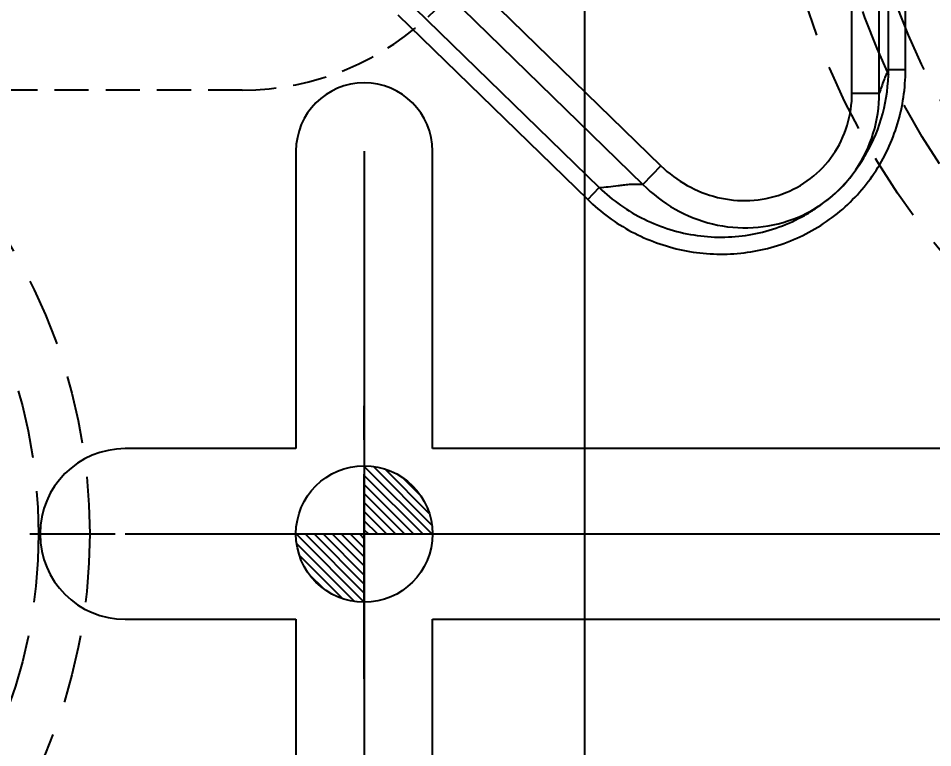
# Model space of a CAD drawing. Header units: millimetres. Extents: x 23075 to 24509, y -21593 to -20579.
# Drawn here: x 23728.56 to 23755.36, y -20938.14 to -20916.78 of the extents above; entities that cross this region are included whole.
import ezdxf

# ---------------------------------------------------------------- set-up
doc = ezdxf.new("R2010")
doc.units = ezdxf.units.MM
doc.header["$LTSCALE"] = 8
for name, pattern in [('CENTER', [2, 1.25, -0.25, 0.25, -0.25]), ('CENTER2', [1.125, 0.75, -0.125, 0.125, -0.125]), ('HIDDEN', [0.375, 0.25, -0.125]), ('HIDDEN2', [0.1875, 0.125, -0.0625])]:
    doc.linetypes.add(name, pattern=pattern)
doc.layers.get('DEFPOINTS').update_dxf_attribs({"color": 6})
for name, color, linetype in [('Cav-cor', 30, 'Continuous'), ('PIN', 5, 'Continuous'), ('SP', 3, 'Continuous')]:
    doc.layers.add(name, color=color, linetype=linetype)
doc.layers.add('dim', color=3, linetype='Continuous', lineweight=15)
doc.styles.get("Standard").update_dxf_attribs({"font": 'txt.shx', "width": 0.8, "bigfont": 'chineset.shx'})
doc.dimstyles.new('ISO-25', dxfattribs={"dimtxt": 5, "dimasz": 4, "dimexe": 0.3, "dimexo": 0.3, "dimtad": 0, "dimzin": 1, "dimdsep": 46, "dimtxsty": 'Standard', "dimcen": 0, "dimclrd": 3, "dimclre": 3, "dimclrt": 3, "dimazin": 0, "dimtfac": 1, "dimtofl": 0, "dimtmove": 0, "dimatfit": 0, "dimfxl": 0, "dimarcsym": 0})

# ---------------------------------------------------------------- blocks, each defined once
blk = doc.blocks.new('20160825.183103')
at = {"layer": 'SP', "linetype": 'HIDDEN'}
for radius in [21.5, 20, 19]:
    blk.add_circle((0, 0), radius, dxfattribs=at)
blk = doc.blocks.new('20160826.095208')
at = {"layer": 'SP', "linetype": 'CENTER'}
blk.add_line((-17.25, 0), (17.25, 0), dxfattribs=at)
at = {"layer": 'SP', "linetype": 'HIDDEN'}
for radius in [16.5, 15]:
    blk.add_circle((0, 0), radius, dxfattribs=at)
blk = doc.blocks.new('*D28240')
at = {"layer": 'DEFPOINTS', "color": 0}
for p in [(23758.156, -20906.888), (23745.158, -20996.885), (23756.656, -20996.885)]:
    blk.add_point(p, dxfattribs=at)
at = {"layer": 'dim', "color": 3, "lineweight": -2}
for p, q in [((23757.856, -20906.888), (23744.858, -20906.888)), ((23745.158, -20910.888), (23745.158, -20944.261)), ((23745.158, -20992.885), (23745.158, -20959.511)), ((23756.356, -20996.885), (23744.858, -20996.885))]:
    blk.add_line(p, q, dxfattribs=at)
at = {"layer": 'dim', "color": 3}
for points in [[(23745.825, -20910.888), (23744.492, -20910.888), (23745.158, -20906.888)], [(23744.492, -20992.885), (23745.825, -20992.885), (23745.158, -20996.885)]]:
    blk.add_solid(points, dxfattribs=at)
at = {"layer": 'dim', "color": 3, "insert": (23745.158, -20951.886), "char_height": 5, "attachment_point": 5, "rotation": 90}
blk.add_mtext('90.00', dxfattribs=at)

msp = doc.modelspace()

# ---------------------------------------------------------------- hatches: boundary and pattern name
at = {"layer": 'PIN', "linetype": 'Continuous'}
h = msp.add_hatch(dxfattribs=at)
h.set_pattern_fill('ANSI31', color=141, scale=1.5, angle=90, style=0)
h.set_pattern_definition([(135, (23943.98158, -20946.1248), (-0.13258252, -0.13258252), [])])
h.paths.add_polyline_path([(23738.7, -20931.885), (23736.7, -20931.885, 0.414214), (23738.7, -20933.885)])
h.paths.add_polyline_path([(23738.7, -20929.885), (23738.7, -20931.885), (23740.7, -20931.885, 0.414214)])

# ---------------------------------------------------------------- linework, layer by layer
at = {"linetype": 'HIDDEN2'}
msp.add_lwpolyline([(23743.125, -20896.885), (23743.125, -20910.885, -0.414214), (23735.125, -20918.885), (23711.125, -20918.885, -0.414214), (23703.125, -20910.885), (23703.125, -20896.885, -0.414214), (23711.125, -20888.885), (23735.125, -20888.885, -0.414214)], format="xyb", close=True, dxfattribs=at)
at = {"layer": 'Cav-cor', "color": 241}
for p, q in [((23752.993, -20918.975), (23752.993, -20905.418)), ((23753.79, -20918.975), (23753.79, -20905.418)), ((23754.063, -20918.294), (23754.063, -20905.335)), ((23754.561, -20918.294), (23754.561, -20905.335)), ((23741.381, -20915.253), (23747.395, -20921.104)), ((23740.573, -20915.522), (23746.867, -20921.646)), ((23740.181, -20916.481), (23745.588, -20921.742)), ((23739.681, -20916.676), (23745.248, -20922.091)), ((23754.561, -20918.294), (23754.063, -20918.294)), ((23752.993, -20918.975), (23753.79, -20918.975)), ((23736.7, -20920.673), (23736.7, -20929.385)), ((23738.7, -20920.673), (23738.7, -20943.08)), ((23740.7, -20929.385), (23740.7, -20920.673)), ((23747.395, -20921.104), (23746.867, -20921.646)), ((23745.248, -20922.091), (23745.588, -20921.742)), ((23751.585, -20922.539), (23751.628, -20922.517)), ((23736.7, -20929.385), (23731.7, -20929.385)), ((23769.156, -20929.385), (23740.7, -20929.385)), ((23731.7, -20931.885), (23825.156, -20931.885)), ((23731.7, -20934.385), (23736.7, -20934.385)), ((23736.7, -20934.385), (23736.7, -20943.08)), ((23740.7, -20934.385), (23769.156, -20934.385)), ((23740.7, -20943.08), (23740.7, -20934.385))]:
    msp.add_line(p, q, dxfattribs=at)
msp.add_lwpolyline([(23751.628, -20922.517), (23751.673, -20922.492), (23751.728, -20922.462), (23751.793, -20922.425), (23751.871, -20922.379), (23751.968, -20922.318), (23752.081, -20922.243), (23752.21, -20922.151), (23752.353, -20922.039), (23752.508, -20921.906), (23752.668, -20921.752), (23752.826, -20921.582), (23752.974, -20921.402), (23753.104, -20921.225), (23753.212, -20921.062), (23753.295, -20920.923), (23753.353, -20920.821), (23753.385, -20920.762), (23753.388, -20920.756)], dxfattribs=at)
for centre, radius, start, end in [((23738.7, -20920.673), 2, 0, 180), ((23749.2, -20918.336), 4.854, 327.2106, 329.9834), ((23749.221, -20918.35), 4.829, 325.5434, 327.2094), ((23749.218, -20918.345), 4.834, 301.6213, 303.9839), ((23749.206, -20918.326), 4.858, 299.4914, 301.6212), ((23731.7, -20931.885), 2.5, 90, 270)]:
    msp.add_arc(centre, radius, start, end, dxfattribs=at)
for points, knots in [([(23745.248, -20922.091), (23745.439, -20922.277), (23745.848, -20922.623), (23746.753, -20923.19), (23748.024, -20923.65), (23749.64, -20923.748), (23751.218, -20923.377), (23752.618, -20922.56), (23753.713, -20921.364), (23754.405, -20919.898), (23754.561, -20918.827), (23754.561, -20918.294)], [0, 0, 0, 0, 0.062595, 0.125196, 0.250116, 0.375079, 0.500064, 0.625045, 0.750018, 0.874995, 1, 1, 1, 1]), ([(23753.403, -20920.764), (23753.618, -20920.392), (23753.95, -20919.587), (23754.062, -20918.724), (23754.063, -20918.294)], [0, 0, 0, 0, 0.499957, 1, 1, 1, 1]), ([(23754.063, -20918.294), (23754.038, -20918.339), (23753.987, -20918.438), (23753.898, -20918.666), (23753.84, -20918.851), (23753.79, -20918.975)], [0, 0, 0, 0, 0.207853, 0.455739, 1, 1, 1, 1]), ([(23746.867, -20921.646), (23747.145, -20921.928), (23747.781, -20922.418), (23748.897, -20922.862), (23750.097, -20922.972), (23751.277, -20922.725), (23752.33, -20922.136), (23753.155, -20921.255), (23753.676, -20920.168), (23753.792, -20919.371), (23753.79, -20918.975)], [0, 0, 0, 0, 0.124916, 0.249819, 0.37479, 0.499814, 0.62487, 0.749935, 0.874981, 1, 1, 1, 1]), ([(23747.395, -20921.104), (23747.623, -20921.326), (23748.14, -20921.713), (23749.04, -20922.069), (23750.005, -20922.166), (23750.957, -20921.978), (23751.809, -20921.513), (23752.478, -20920.809), (23752.9, -20919.935), (23752.993, -20919.293), (23752.993, -20918.975)], [0, 0, 0, 0, 0.125086, 0.250138, 0.375156, 0.500139, 0.625099, 0.750051, 0.875009, 1, 1, 1, 1]), ([(23745.588, -20921.742), (23745.676, -20921.732), (23745.861, -20921.714), (23746.097, -20921.686), (23746.303, -20921.662), (23746.475, -20921.641), (23746.665, -20921.633), (23746.798, -20921.64), (23746.867, -20921.646)], [0, 0, 0, 0, 0.207191, 0.432972, 0.556413, 0.690156, 0.837794, 1, 1, 1, 1]), ([(23745.588, -20921.742), (23745.782, -20921.93), (23746.201, -20922.275), (23746.902, -20922.689), (23747.66, -20922.988), (23748.456, -20923.164), (23749.269, -20923.212), (23750.08, -20923.129), (23750.867, -20922.915), (23751.362, -20922.687), (23751.597, -20922.554)], [0, 0, 0, 0, 0.12492, 0.249856, 0.374816, 0.499804, 0.624823, 0.749866, 0.874929, 1, 1, 1, 1])]:
    msp.add_open_spline(points, degree=3, knots=knots, dxfattribs=at)
at = {"layer": 'PIN', "color": 141, "linetype": 'CENTER2'}
for p, q in [((23738.7, -20936.13), (23738.7, -20927.64)), ((23734.454, -20931.885), (23742.945, -20931.885))]:
    msp.add_line(p, q, dxfattribs=at)
at = {"layer": 'PIN', "color": 141, "linetype": 'Continuous'}
msp.add_circle((23738.7, -20931.885), 2, dxfattribs=at)

# ---------------------------------------------------------------- block references
at = {"layer": 'SP'}
for name, p in [('20160825.183103', (23772.156, -20909.885)), ('20160826.095208', (23714.156, -20931.885))]:
    msp.add_blockref(name, p, dxfattribs=at)

# ---------------------------------------------------------------- dimensions: what is measured, and where the dimension line sits
at = {"layer": 'dim'}
dim = msp.add_linear_dim(base=(23745.158, -20996.885), p1=(23758.156, -20906.888), p2=(23756.656, -20996.885), angle=90, dimstyle='ISO-25', dxfattribs=at)
dim.commit()
dim.dimension.update_dxf_attribs({"geometry": '*D28240', "text_midpoint": (23745.158, -20951.886)})

doc.saveas('drawing.dxf')
